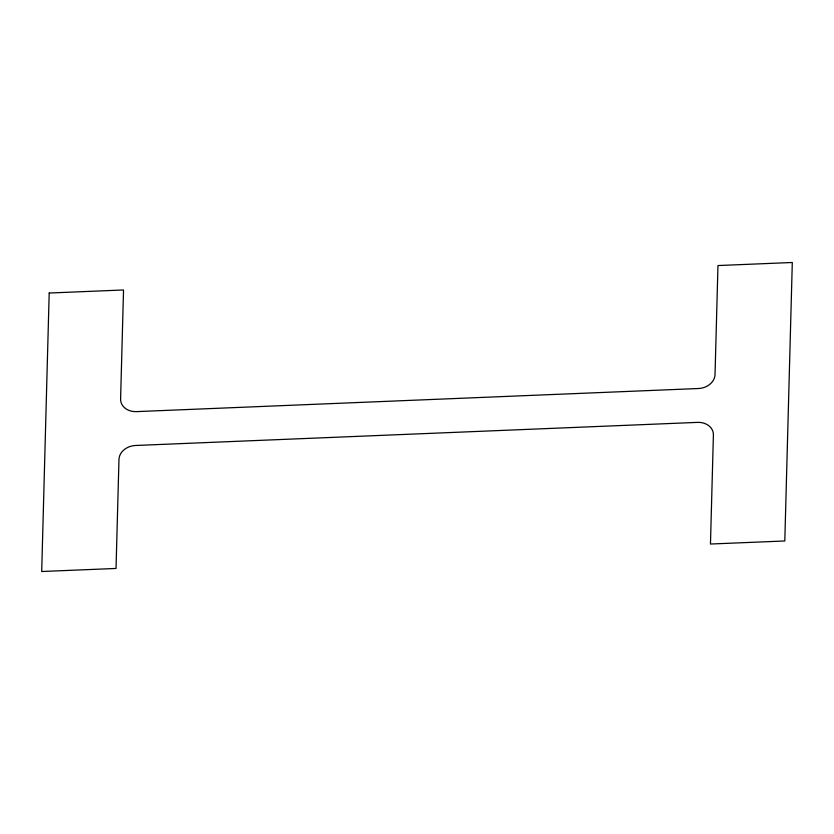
<?xml version="1.0" encoding="UTF-8"?>
<svg xmlns="http://www.w3.org/2000/svg" width="834" height="834" viewBox="0 0 834 834"><rect width="100%" height="100%" fill="white"/><g stroke="black" fill="none" stroke-linecap="round" stroke-linejoin="round"><path stroke-width="1.25" d="M49.196 293.026L41.7 571.509L116.03 568.454L118.97 459.43A16.305 13.198 -9.9 0 1 135.546 445.481L697.547 422.379A16.305 13.198 -9.9 0 1 713.404 434.994L710.464 544.029L784.804 540.974L792.3 262.491L717.97 265.546L715.03 374.57A16.305 13.198 -9.9 0 1 698.454 388.519L136.453 411.621A16.305 13.198 -9.9 0 1 120.596 399.006L123.536 289.971L49.196 293.026"/></g></svg>
